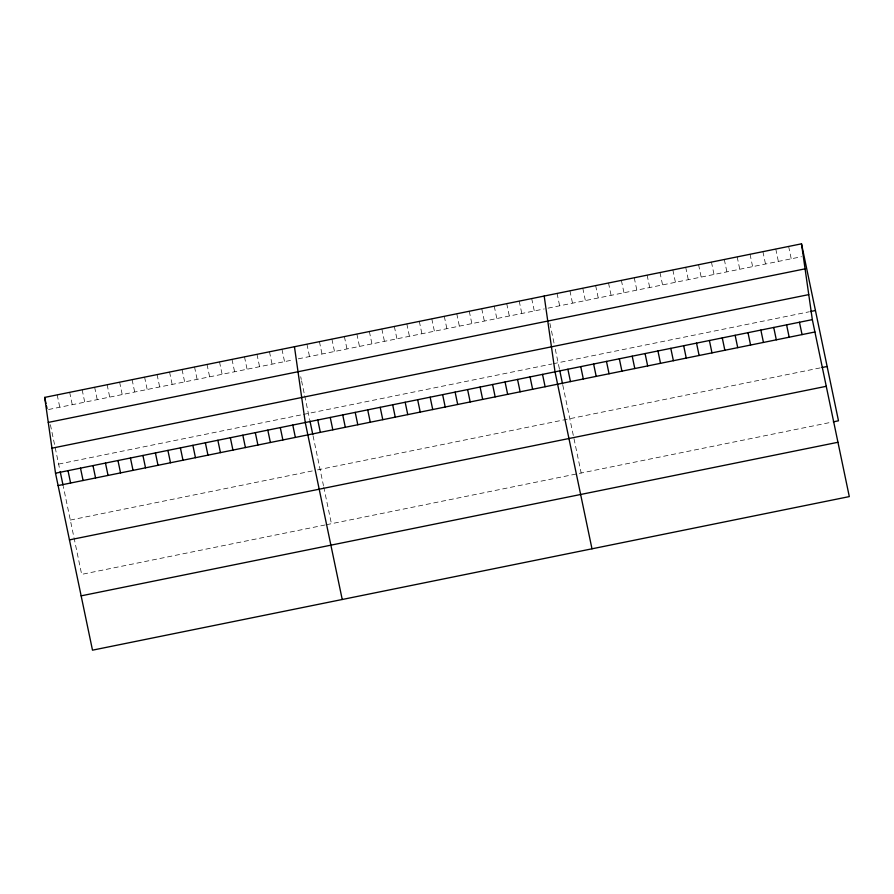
<?xml version="1.0" encoding="UTF-8"?>
<svg xmlns="http://www.w3.org/2000/svg" width="894" height="894" viewBox="0 0 894 894"><rect width="100%" height="100%" fill="white"/><g stroke="black" fill="none" stroke-linecap="round" stroke-linejoin="round"><path stroke-width="0.67" stroke-dasharray="4.47 3.35" d="M48.533 409.519L293.288 359.857M298.283 358.84L544.278 308.922M548.067 308.151L801.516 256.723M58.635 464.087L302.138 414.682M303.379 414.425L551.877 364.003M553.129 363.746L809.003 311.827M70.324 520.051L312.576 470.892M317.571 469.886L820.692 367.792M325.17 524.957L81.667 574.373L63.306 486.481M326.422 524.711L832.046 422.102M788.642 246.442L791.224 258.813M775.78 249.057L778.361 261.417M762.906 251.661L765.499 264.032M750.044 254.276L752.625 266.635M737.181 256.88L739.763 269.25M724.308 259.495L726.9 271.865M711.445 262.11L714.027 274.469M698.583 264.713L701.164 277.084M685.72 267.328L688.302 279.699M672.847 269.943L675.428 282.303M659.984 272.547L662.566 284.918M647.122 275.162L649.703 287.522M634.248 277.766L636.841 290.137M621.386 280.381L623.967 292.751M608.523 282.996L611.105 295.355M595.65 285.599L598.242 297.97M582.787 288.214L585.369 300.585M569.925 290.829L572.506 303.189M557.063 293.433L559.644 305.804M549.899 323.349L554.157 343.721M555.286 349.152L559.42 368.954M562.795 385.113L581.167 473.015M531.707 298.585L534.288 310.944M519.213 301.11L521.805 313.481M506.73 303.647L509.312 316.018M494.248 306.184L496.829 318.555M481.754 308.721L484.336 321.08M469.272 311.246L471.853 323.617M456.778 313.783L459.36 326.154M444.296 316.32L446.877 328.69M431.802 318.856L434.395 331.216M419.32 321.382L421.901 333.753M406.837 323.919L409.418 336.289M394.343 326.455L396.925 338.826M381.861 328.992L384.442 341.352M369.367 331.518L371.949 343.888M356.885 334.054L359.466 346.425M344.391 336.591L346.984 348.962M331.909 339.128L334.49 351.487M319.426 341.653L322.008 354.024M306.933 344.19L309.514 356.561M300.719 376.743L301.289 379.458M301.569 380.822L304.407 394.399M304.686 395.763L309.682 419.632M313.056 435.803L323.472 485.677M323.762 487.029L331.417 523.694M281.956 349.263L284.538 361.623M269.474 351.789L272.055 364.16M256.98 354.326L259.573 366.696M244.498 356.862L247.079 369.233M232.004 359.399L234.597 371.759M219.522 361.936L222.103 374.295M207.039 364.461L209.621 376.832M194.546 366.998L197.127 379.369M182.063 369.535L184.645 381.894M169.569 372.072L172.162 384.431M157.087 374.597L159.668 386.968M144.593 377.134L147.186 389.505M132.111 379.671L134.692 392.03M119.628 382.207L122.21 394.567M107.135 384.733L109.716 397.104M94.652 387.27L97.234 399.64M82.159 389.806L84.74 402.166M69.676 392.343L72.258 404.703M57.182 394.869L59.775 407.239M50.399 424.706L59.932 470.311"/><path stroke-width="1.34" d="M801.505 243.827L812.333 319.627L849.3 496.595L92.495 650.173L55.517 473.205L44.7 397.405L801.505 243.827L838.483 420.795L833.331 421.845M48.276 422.415L805.081 268.848M51.953 448.185L808.757 294.618M810.288 311.559L815.44 310.52M55.517 473.205L812.333 319.627M58.11 485.565L814.915 331.987M821.988 367.523L827.129 366.484M69.453 539.887L826.257 386.309M81.142 595.851L837.957 442.273M799.459 322.231L802.052 334.602M786.597 324.846L789.178 337.217M773.735 327.461L776.316 339.821M760.861 330.065L763.454 342.436M747.999 332.68L750.58 345.05M735.136 335.295L737.718 347.654M722.274 337.898L724.855 350.269M709.4 340.513L711.982 352.873M696.538 343.117L699.119 355.488M683.675 345.732L686.257 358.103M670.802 348.347L673.394 360.707M657.939 350.951L660.521 363.322M645.077 353.566L647.658 365.937M632.214 356.181L634.796 368.54M619.341 358.785L621.922 371.155M606.478 361.399L609.06 373.759M593.616 364.003L596.197 376.374M580.742 366.618L583.335 378.989M567.88 369.233L570.461 381.593M559.678 370.194L562.538 383.872M591.984 548.804L555.018 371.837L544.189 296.048M542.524 374.374L545.116 386.744M530.041 376.91L532.623 389.27M517.548 379.447L520.14 391.807M505.065 381.973L507.647 394.343M492.583 384.509L495.164 396.88M480.089 387.046L482.671 399.406M467.607 389.583L470.188 401.942M455.113 392.108L457.694 404.479M442.631 394.645L445.212 407.016M430.137 397.182L432.73 409.553M417.654 399.719L420.236 412.078M405.172 402.244L407.753 414.615M392.678 404.781L395.26 417.152M380.196 407.318L382.777 419.688M367.702 409.854L370.284 422.214M355.22 412.38L357.801 424.751M342.726 414.917L345.319 427.287M330.244 417.453L332.825 429.824M317.761 419.99L320.343 432.35M309.939 420.873L312.799 434.551M342.234 599.494L305.267 422.516L294.45 346.727M292.785 425.052L295.366 437.423M280.291 427.589L282.873 439.96M267.809 430.126L270.39 442.485M255.315 432.651L257.908 445.022M242.833 435.188L245.414 447.559M230.35 437.725L232.932 450.095M217.857 440.261L220.438 452.621M205.374 442.787L207.956 455.158M192.88 445.324L195.462 457.694M180.398 447.86L182.979 460.231M167.904 450.397L170.497 462.757M155.422 452.923L158.003 465.293M142.928 455.459L145.521 467.83M130.446 457.996L133.027 470.367M117.963 460.533L120.545 472.892M105.47 463.07L108.051 475.429M92.987 465.595L95.569 477.966M80.494 468.132L83.086 480.503M68.011 470.669L70.592 483.028M44.7 397.405L45.996 403.585M46.51 406.066L47.024 408.536M60.189 471.551L63.049 485.23"/></g></svg>
